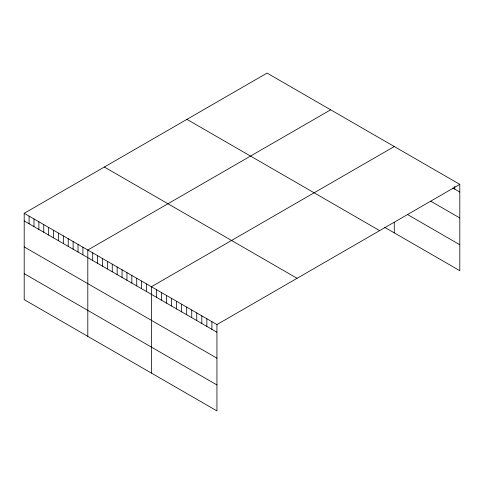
<?xml version="1.0" encoding="UTF-8"?>
<svg xmlns="http://www.w3.org/2000/svg" width="484" height="484" viewBox="0 0 484 484"><rect width="100%" height="100%" fill="white"/><g stroke="black" fill="none" stroke-linecap="round" stroke-linejoin="round"><path stroke-width="0.73" d="M24.2 213.305L216.935 324.576L216.935 410.91L24.2 299.638L24.2 213.305L267.065 73.09L459.8 184.362L459.8 270.695L384.484 227.214M330.669 109.807L87.804 250.022L87.804 336.356M394.272 146.531L151.407 286.746L151.407 373.079M216.935 324.576L459.8 184.362M452.867 187.998L459.8 192.003M430.814 201.235L459.8 217.969M407.504 214.533L459.8 244.729M186.921 119.36L379.656 230.632M104.344 167.034L297.079 278.306M24.2 220.94L216.935 332.218M24.2 246.913L216.935 358.184M24.2 273.666L216.935 384.943M454.76 186.316L454.76 189.093M394.272 222.477L394.272 232.864M211.895 321.666L211.895 329.308M206.856 318.756L206.856 326.397M201.816 315.846L201.816 323.487M196.77 312.936L196.77 320.577M191.731 310.026L191.731 317.667M186.691 307.116L186.691 314.757M181.651 304.206L181.651 311.847M176.612 301.296L176.612 308.937M171.572 298.386L171.572 306.021M166.526 295.476L166.526 303.111M161.487 292.566L161.487 300.201M156.447 289.656L156.447 297.291M146.513 283.92L146.513 291.556M141.618 281.095L141.618 288.736M136.73 278.27L136.73 285.911M131.836 275.444L131.836 283.086M126.941 272.625L126.941 280.26M122.053 269.8L122.053 277.435M117.158 266.974L117.158 274.609M112.264 264.149L112.264 271.784M107.375 261.324L107.375 268.959M102.481 258.498L102.481 266.133M97.587 255.673L97.587 263.314M92.698 252.848L92.698 260.489M82.909 247.203L82.909 254.838M78.021 244.378L78.021 252.013M73.126 241.552L73.126 249.187M68.232 238.727L68.232 246.362M63.337 235.902L63.337 243.537M58.449 233.076L58.449 240.711M53.555 230.251L53.555 237.892M48.66 227.426L48.66 235.067M43.772 224.6L43.772 232.241M38.877 221.781L38.877 229.416M33.983 218.956L33.983 226.591M29.094 216.13L29.094 223.765"/></g></svg>
